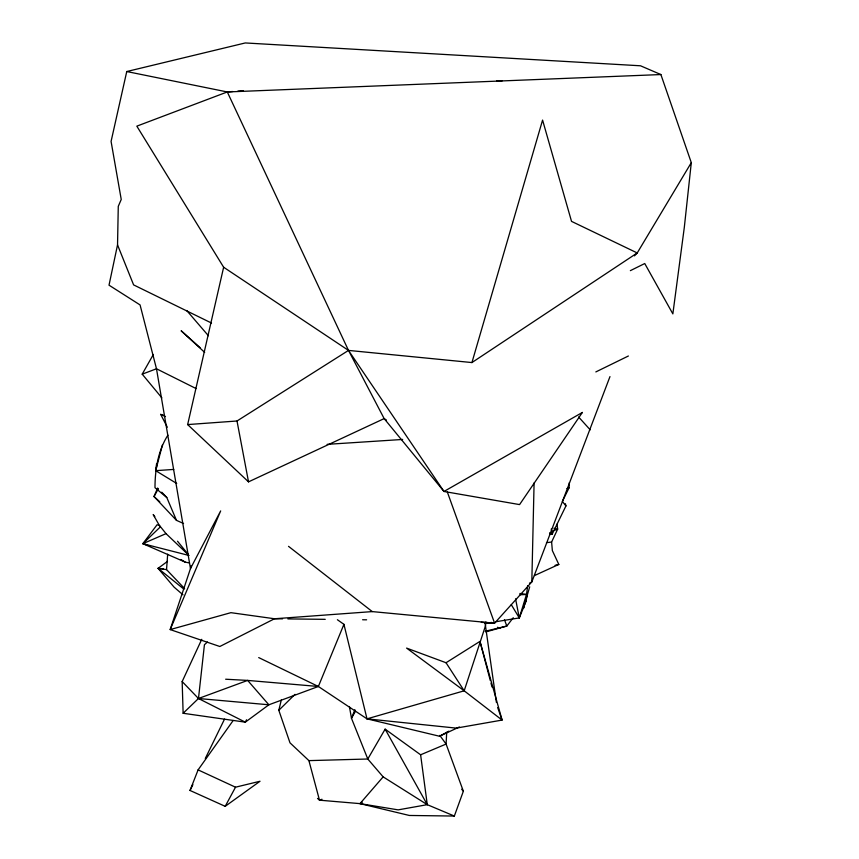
<?xml version="1.0" encoding="UTF-8"?>
<svg xmlns="http://www.w3.org/2000/svg" width="859" height="859" viewBox="0 0 859 859"><rect width="100%" height="100%" fill="white"/><g stroke="black" fill="none" stroke-linecap="round" stroke-linejoin="round"><path stroke-width="1.29" d="M609.976 376.596L531.818 581.93L494.591 623.194L372.28 611.597L274.515 618.759L219.818 646.494L170.179 629.583L190.473 568.561L156.488 368.779L140.071 304.934L109.018 285.177L117.533 244.89L118.274 206.332L121.237 199.471L111.079 141.424L126.756 71.533L245.277 42.95L640.513 65.789L660.882 74.55L691.302 162.652L684.312 227.377L672.855 313.889L644.744 263.53L630.356 270.649M534.094 482.93L531.818 581.93L529.455 583.186M446.691 732.351L446.1 744.055L463.355 791.214L454.347 816.05L409.324 815.459L359.985 803.627L319.484 800.18L317.508 798.398M549.685 534.588L552.262 533.997L565.941 505.93L562.366 501.398L569.055 487.869L569.356 482.565M167.902 435.159C158.024 450.728 155.049 469.476 154.985 487.697L166.786 497.501L176.482 520.361L183.568 523.518M184.588 588.587L166.539 569.614L167.677 554.195M485.915 621.916L485.475 625.846L464.182 690.808L367.008 718.854L318.367 686.481L258.709 657.586M156.617 463.484L155.683 470.668L176.707 483.467M527.737 585.688L526.481 594.471L519.287 617.922L495.568 621.776M511.288 604.693L519.287 617.922L526.148 601.064L527.233 593.472M191.02 565.941L190.473 568.561L220.666 510.922L170.179 629.583L230.899 612.671L274.515 618.759L282.525 618.845M524.742 602.159L523.432 608.43L529.702 586.804M386.41 420.04L384.156 418.601L248.519 481.856L187.649 424.582L223.641 267.235L136.828 126.155L227.291 91.956L232.606 91.516M321.985 799.267L319.484 800.18L308.907 760.623L289.988 742.82L278.81 710.286L281.322 699.956M162.405 444.951L155.683 470.668L173.765 469.422M223.641 267.235L348.496 350.408L471.935 362.562L542.577 120.088L571.525 221.375L637.228 252.954L691.302 162.652M198.096 769.879L235.516 787.198L260.019 781.25L225.198 806.333L190.022 790.463L198.096 769.879L233.143 720.54M354.885 709.674L351.481 718.296L367.792 759.012L383.146 776.869L427.277 804.668L454.347 816.05M201.758 639.321L182.162 681.552L183.128 713.271L245.309 722.161L268.878 704.788L318.367 686.481L343.933 624.343L337.394 619.726M157.648 488.03L154.008 496.534L176.482 520.361M205.29 758.476L224.543 719.112M534.47 575.573L558.812 564.438L552.358 550.608L551.607 542.04L557.663 529.112L556.986 524.097M190.022 790.463L192.888 784.632M246.533 719.778L245.309 722.161L198.472 698.507L182.162 681.552M225.198 806.333L235.516 787.198M158.41 488.674L154.008 496.534L159.774 501.774M355.433 711.306L351.481 718.296L349.398 706.528M161.868 397.846L142.207 374.159L153.342 354.499M383.146 776.869L359.985 803.627L398.157 809.865L427.277 804.668L420.609 754.793L385.133 729.151L367.792 759.012L308.907 760.623M513.263 617.718L506.821 626.05L485.818 631.913M524.538 603.147L526.148 601.064M634.468 255.864L637.228 252.954L471.935 362.562M278.81 710.286L294.991 694.362M183.128 713.271L198.472 698.507L247.65 680.414L318.367 686.481M207.416 642.027L204.431 644.722L198.472 698.507L268.878 704.788L247.65 680.414L225.649 679.222M183.01 594.847L174.087 587.137L158.088 568.347L167.494 561.378M187.649 424.582L237.009 420.996L348.496 350.408L227.291 91.956L126.756 71.533M343.933 624.343L367.008 718.854L456.247 728.121L502.096 720.078L464.182 690.808L406.586 648.094L446.036 662.74L479.913 641.415M359.985 803.627L362.251 802.285M367.008 718.854L439.486 736.238L448.838 731.159M595.835 371.926L628.391 356.002M439.486 736.238L459.35 726.982M188.1 554.581L166.023 533.643L142.862 543.683L185.211 562.119L189.034 562.892M420.609 754.793L446.1 744.055L439.776 735.39M142.207 374.159L156.488 368.779L196.045 388.547M552.702 530.948L557.663 529.112L553.926 528.264M566.961 488.524L569.055 487.869M485.228 631.258L506.821 626.05L504.501 619.779M555.064 565.319L558.812 564.438M485.013 623.484L491.606 622.41M546.474 542.663L551.607 542.04M237.911 91.075L243.215 90.635M327.129 444.35L402.646 439.454M520.006 594.761L526.481 594.471L519.856 593.462M227.291 91.956L660.882 74.55M496.642 80.993L502 80.961M287.862 618.909L325.239 619.339M362.605 619.758L366.61 619.811M481.308 622.335L494.591 623.194L447.346 492.046M183.933 589.167L158.088 568.347L163.328 568.819M158.088 568.347L166.539 569.614M189.066 555.494L142.862 543.683L157.09 524.731L159.538 525.547L166.023 533.643M549.674 533.321L552.262 533.997L551.242 529.004M147.866 545.272L142.862 543.683L160.236 527.007L153.192 514.552L154.803 516.592M167.322 427.224L160.697 414.392L163.199 415.241M497.468 627.263L499.938 628.23M160.697 414.392L165.486 416.561M211.497 323.038L133.607 284.898L117.533 244.89M549.953 532.752L552.262 533.997M180.873 559.499L185.211 562.119M288.527 546.345L372.28 611.597M200.104 347.67L181.142 330.769L204.678 352.394M161.76 492.207L166.786 497.501M578.612 416.991L590.208 429.833M186.682 310.496L208.415 335.74M461.68 789.238L463.355 791.214M177.523 541.213L188.239 554.474M446.036 662.74L464.182 690.808M385.133 729.151L427.277 804.668M497.683 707.601L502.096 720.078L480.041 641.673L490.296 680.511M490.983 683.098L492.003 686.985M565.415 503.718L565.941 505.93M515.561 598.82L519.287 617.922M237.009 420.996L248.519 481.856M496.416 702.458L485.099 623.237M582.359 412.46L519.577 504.598L443.974 491.466L384.156 418.601L348.496 350.408L443.974 491.466L582.359 412.46"/></g></svg>
